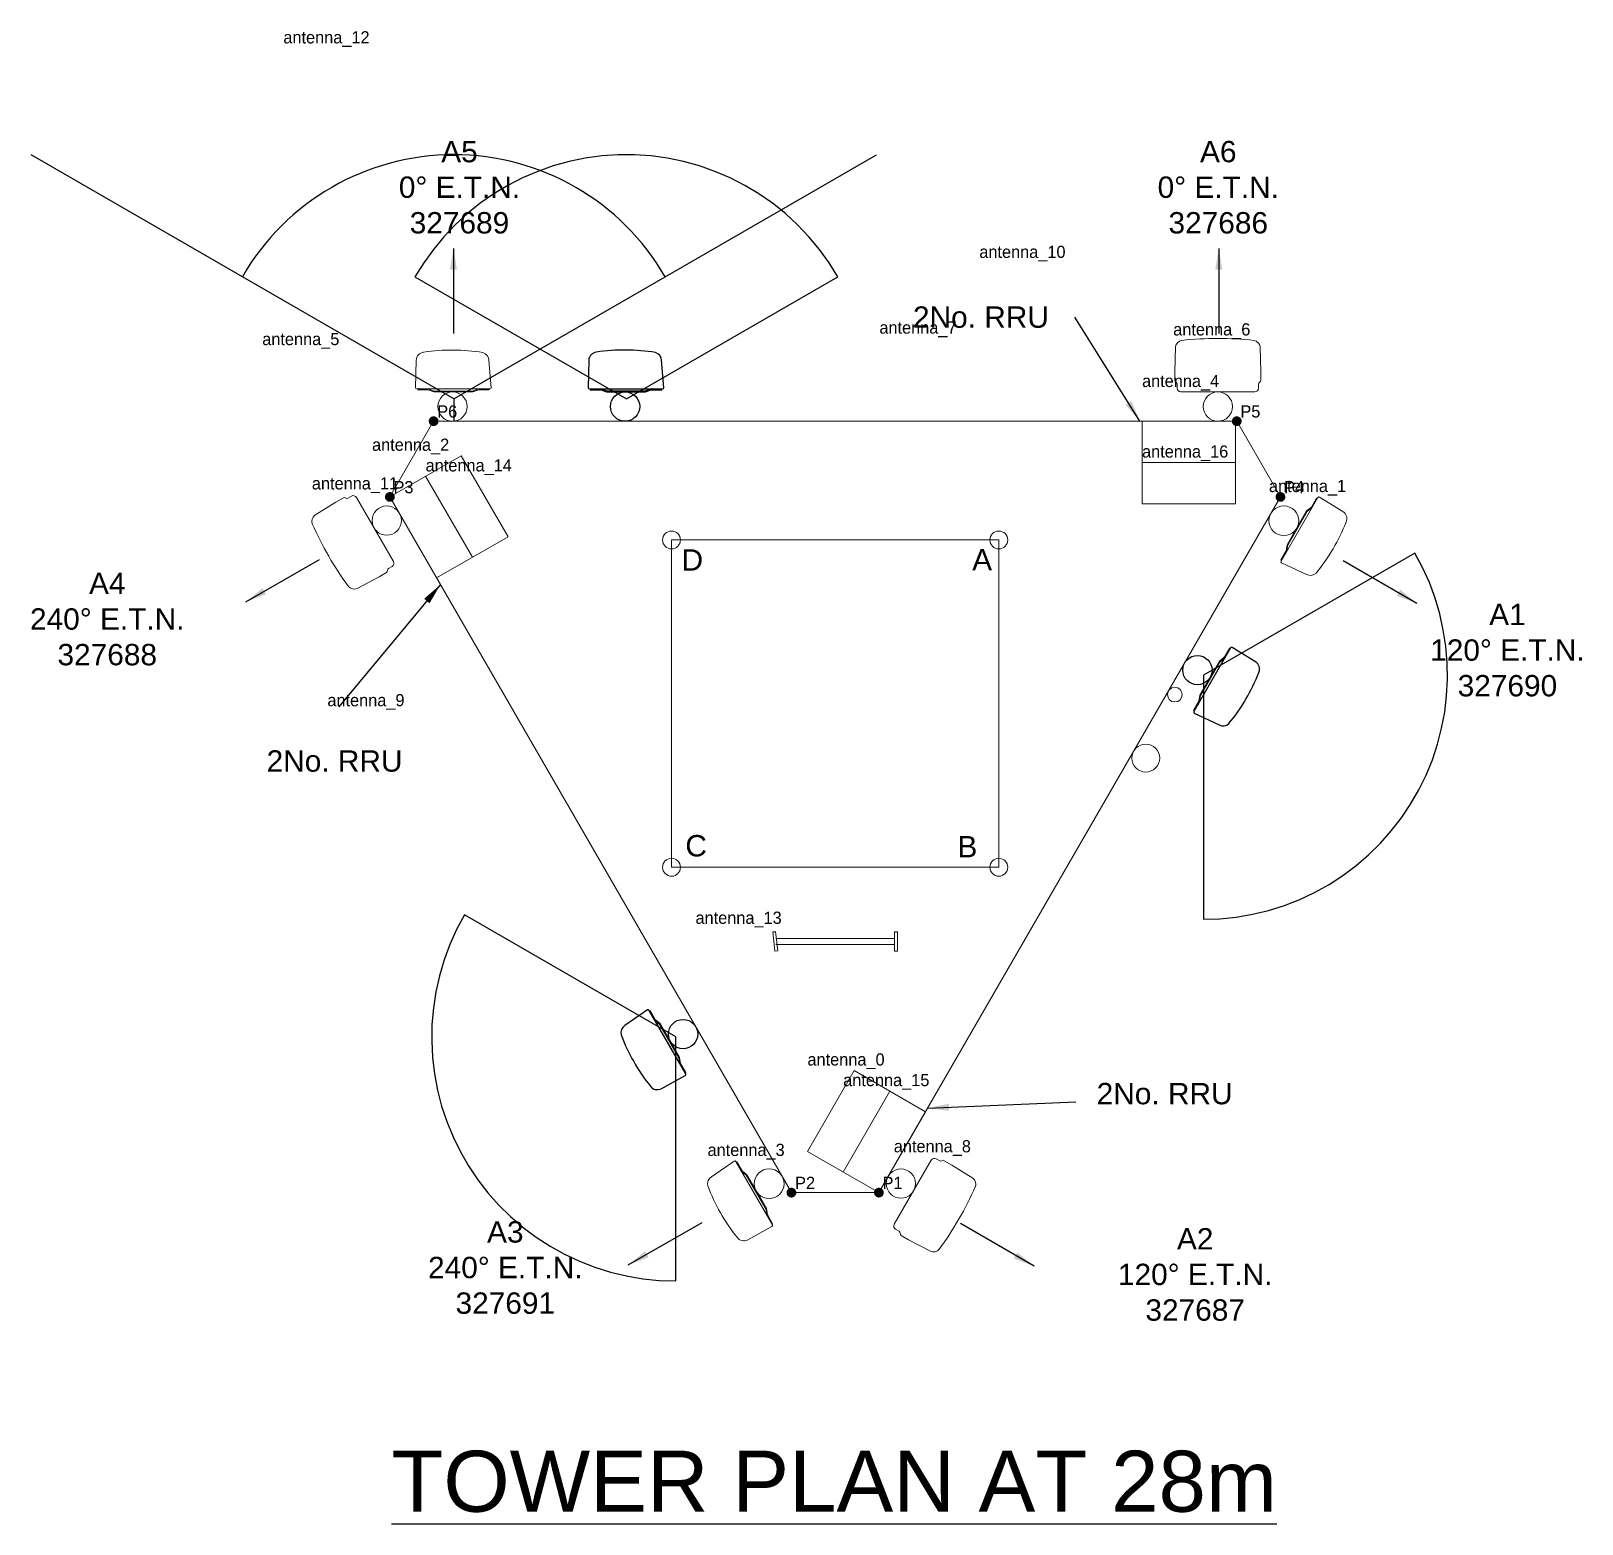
# Model space of a CAD drawing. Header units: millimetres. Extents: x 278430 to 284784, y 5916 to 12032.
import ezdxf

# ---------------------------------------------------------------- set-up
doc = ezdxf.new("R2010")
doc.units = ezdxf.units.MM
doc.header["$LTSCALE"] = 30
for name, color, linetype in [('ACAD ENTITIES HIDDEN', 7, 'Continuous'), ('ANTENNA_LABELS', 2, 'Continuous'), ('ANTENNA_RADIATION', 1, 'Continuous'), ('PROPOSED_EXTRA_ANTENNA', 4, 'Continuous'), ('PROPOSED_RADIATION', 3, 'Continuous'), ('RADIATION_NORMAL', 4, 'Continuous'), ('VERTEX_LABELS', 7, 'Continuous')]:
    doc.layers.add(name, color=color, linetype=linetype)
for name, color, linetype, lineweight in [('ANTENNAS DISHES', 7, 'Continuous', 5), ('STEELWORK', 7, 'Continuous', 13), ('TOWER MAST', 7, 'Continuous', 18)]:
    doc.layers.add(name, color=color, linetype=linetype, lineweight=lineweight)
doc.styles.add('textstyle3', font='arial.ttf')
doc.dimstyles.new('QCADDimStyle', dxfattribs={"dimtxt": 1.75, "dimasz": 1.75, "dimexe": 1.75, "dimexo": 1.75, "dimgap": 0.75, "dimtad": 1, "dimzin": 12, "dimtxsty": 'Standard', "dimcen": 2.5, "dimclrt": 256, "dimazin": 3, "dimtfac": 1, "dimtmove": 2, "dimatfit": 3})

msp = doc.modelspace()

# ---------------------------------------------------------------- linework, layer by layer
at = {"layer": 'ANTENNA_RADIATION'}
for q in [(278429.6, 11525), (281893.7, 11525)]:
    msp.add_line((280161.7, 10525), q, dxfattribs=at)
msp.add_arc((280161.7, 10525), 1000, 30, 150, dxfattribs=at)
at = {"layer": 'ANTENNAS DISHES', "color": 6}
for p, q in [((280007.6, 10682.9), (280005.1, 10570.3)), ((280315.1, 10570.3), (280305.8, 10682.9)), ((280010.1, 10565.3), (280310.1, 10565.3)), ((280013.9, 10565.3), (280013.9, 10562.3)), ((280013.9, 10562.3), (280056.7, 10562.3)), ((280056.7, 10562.3), (280080.4, 10553.3)), ((280080.4, 10553.3), (280240.4, 10553.3)), ((280240.4, 10553.3), (280264, 10562.3)), ((280264, 10562.3), (280306.9, 10562.3)), ((280306.9, 10562.3), (280306.9, 10565.3)), ((279709.4, 10119), (279679, 10101.8)), ((279742.6, 10126.6), (279728.3, 10118.3)), ((279914.4, 9859.1), (279763.1, 10121.1)), ((279679, 10101.8), (279592.7, 10047.8)), ((279765.6, 9748.3), (279855.5, 9796)), ((279855.5, 9796), (279885.7, 9813.7)), ((279894.5, 9830.4), (279908.9, 9838.7))]:
    msp.add_line(p, q, dxfattribs=at)
at = {"layer": 'ANTENNAS DISHES', "color": 1}
for p, q in [((283119.5, 10737.6), (283115.8, 10635.9)), ((283468.9, 10635.9), (283465.3, 10737.6)), ((283115.8, 10635.9), (283116.1, 10600.9)), ((283468.6, 10600.9), (283468.9, 10635.9)), ((283126.1, 10584.9), (283126.1, 10568.3)), ((283141.1, 10553.3), (283443.6, 10553.3)), ((283458.6, 10568.3), (283458.6, 10584.9)), ((281903.6, 7273.3), (281610.9, 7442.3))]:
    msp.add_line(p, q, dxfattribs=at)
at = {"layer": 'ANTENNAS DISHES', "color": 2}
for p, q in [((283701.5, 10120.5), (283551.5, 9860.7)), ((283697, 10118.7), (283675.6, 10081.5)), ((283699.6, 10117.2), (283697, 10118.7)), ((283804.6, 10063.8), (283708.3, 10122.3)), ((283655.9, 10065.6), (283575.9, 9927)), ((283675.6, 10081.5), (283655.9, 10065.6)), ((283575.9, 9927), (283571.9, 9902.1)), ((283571.9, 9902.1), (283550.5, 9864.9)), ((283550.5, 9864.9), (283553.1, 9863.4)), ((283553.3, 9853.8), (283655.4, 9805.6))]:
    msp.add_line(p, q, dxfattribs=at)
at = {"layer": 'ANTENNAS DISHES', "color": 4}
for p, q in [((281310.6, 7402.8), (281217.7, 7338.5)), ((281467.4, 7141.2), (281317.4, 7401)), ((281321.6, 7399.7), (281319, 7398.2)), ((281343, 7362.6), (281321.6, 7399.7)), ((281362.6, 7346.6), (281343, 7362.6)), ((281442.6, 7208.1), (281362.6, 7346.6)), ((281446.6, 7183.1), (281442.6, 7208.1)), ((281468.1, 7146), (281446.6, 7183.1)), ((281366.7, 7080.3), (281465.5, 7134.4)), ((281465.5, 7144.5), (281468.1, 7146))]:
    msp.add_line(p, q, dxfattribs=at)
at = {"layer": 'ANTENNAS DISHES', "color": 3}
for p, q in [((282117.8, 7405.8), (281966.6, 7143.8)), ((282152.7, 7403), (282138.3, 7411.3)), ((282202, 7386.4), (282171.5, 7403.7)), ((282288.2, 7332.4), (282202, 7386.4)), ((281972.1, 7123.3), (281986.4, 7115.1)), ((281995.3, 7098.4), (282025.4, 7080.6)), ((282025.4, 7080.6), (282115.3, 7033))]:
    msp.add_line(p, q, dxfattribs=at)
at = {"layer": 'ANTENNAS DISHES', "color": 6}
msp.add_lwpolyline([(280263.4, 10565.3), (280239.8, 10556.3), (280080.9, 10556.3), (280057.3, 10565.3)], dxfattribs=at)
at = {"layer": 'ANTENNAS DISHES', "color": 5}
for points in [[(283364.8, 10433.4), (283364.8, 10095.4), (282981.8, 10095.4), (282981.8, 10433.4)], [(282981.8, 10433.4), (283364.8, 10433.4)], [(283364.8, 10264.4), (282981.8, 10264.4)]]:
    msp.add_lwpolyline(points, dxfattribs=at)
at = {"layer": 'ANTENNAS DISHES', "color": 3}
for points in [[(280384.2, 9960.4), (280091.5, 9791.4), (279900, 10123.1), (280192.7, 10292.1)], [(280192.7, 10292.1), (280384.2, 9960.4)], [(280237.9, 9875.9), (280046.4, 10207.6)]]:
    msp.add_lwpolyline(points, dxfattribs=at)
at = {"layer": 'ANTENNAS DISHES', "color": 2}
msp.add_lwpolyline([(283574.8, 9901), (283578.8, 9926), (283658.3, 10063.6), (283677.9, 10079.6)], dxfattribs=at)
at = {"layer": 'ANTENNAS DISHES', "color": 1}
for points in [[(281610.9, 7442.3), (281802.4, 7774), (282095.1, 7605)], [(282095.1, 7605), (281903.6, 7273.3)]]:
    msp.add_lwpolyline(points, dxfattribs=at)
at = {"layer": 'ANTENNAS DISHES', "color": 4}
for points in [[(281948.8, 7689.5), (281757.3, 7357.8)], [(281340.7, 7360.6), (281360.3, 7344.7), (281439.7, 7207), (281443.8, 7182.1)]]:
    msp.add_lwpolyline(points, dxfattribs=at)
at = {"layer": 'ANTENNAS DISHES', "color": 6}
msp.add_circle((280156.6, 10493.4), 60, dxfattribs=at)
at = {"layer": 'ANTENNAS DISHES', "color": 5}
msp.add_circle((283292.4, 10493.4), 60, dxfattribs=at)
at = {"layer": 'ANTENNAS DISHES', "color": 3}
msp.add_circle((279887, 10026.2), 60, dxfattribs=at)
at = {"layer": 'ANTENNAS DISHES', "color": 2}
msp.add_circle((283562.7, 10025.8), 60.9, dxfattribs=at)
at = {"layer": 'ANTENNAS DISHES', "color": 4}
msp.add_circle((281454, 7310), 60.9, dxfattribs=at)
at = {"layer": 'ANTENNAS DISHES', "color": 1}
msp.add_circle((281994, 7310.5), 60, dxfattribs=at)
for centre, radius, start, end in [((283149.8, 10734.1), 30.5, 99.99769, 173.46487), ((283435, 10734.1), 30.5, 6.53513, 80.00231), ((283124.5, 10600.5), 8.33, 177.50978, 246.50099), ((283117.8, 10585.2), 8.33, 357.50978, 66.50099), ((283141.1, 10568.3), 15, 180, 270), ((283443.6, 10568.3), 15, 270, 0), ((283467, 10585.2), 8.33, 113.49901, 182.49022), ((283460.3, 10600.5), 8.33, 293.49901, 2.49022), ((280850.3, 10574.2), 1386.8, 203.87676, 216.12324)]:
    msp.add_arc(centre, radius, start, end, dxfattribs=at)
at = {"layer": 'ANTENNAS DISHES', "color": 2}
for centre, radius, start, end in [((283292.4, 9385.3), 1386.8, 83.87676, 96.12324), ((283705.8, 10118), 5, 60, 150), ((283785.8, 10034.2), 35, 336.92745, 57.56335), ((283555.8, 9858.2), 5, 150, 240), ((283671.6, 9836.4), 34.8, 242.32646, 312.74383), ((281930.5, 7576.2), 778.2, 200.67583, 218.63643)]:
    msp.add_arc(centre, radius, start, end, dxfattribs=at)
at = {"layer": 'ANTENNAS DISHES', "color": 6}
for centre, radius, start, end in [((280042.6, 10681.5), 35, 96.92745, 177.56335), ((280155.3, 9946.8), 778.2, 80.67583, 98.63643), ((280271, 10681.5), 34.8, 2.32646, 72.74383), ((280010.1, 10570.3), 5, 180, 270), ((280310.1, 10570.3), 5, 270, 0), ((279713.9, 10112), 8.33, 53.49901, 122.49022), ((279723.8, 10125.4), 8.33, 233.49901, 302.49022), ((279750.1, 10113.6), 15, 30, 120), ((279610.8, 10023.3), 30.5, 126.53513, 200.00231), ((279901.4, 9851.6), 15, 300, 30), ((279881.8, 9821.1), 8.33, 297.50978, 6.50099), ((279898.4, 9823), 8.33, 117.50978, 186.50099), ((279753.5, 9776.2), 30.5, 219.99769, 293.46487)]:
    msp.add_arc(centre, radius, start, end, dxfattribs=at)
at = {"layer": 'ANTENNAS DISHES', "color": 5}
msp.add_arc((283093.2, 10304), 778.2, 320.67583, 338.63643, dxfattribs=at)
at = {"layer": 'ANTENNAS DISHES', "color": 4}
for centre, radius, start, end in [((281313.1, 7398.5), 5, 30, 120), ((281236.3, 7309.1), 34.8, 122.32646, 192.74383), ((281030.6, 7858.9), 1386.8, 323.87676, 336.12324), ((281463, 7138.7), 5, 300, 30), ((281350.5, 7111.3), 35, 216.92745, 297.56335)]:
    msp.add_arc(centre, radius, start, end, dxfattribs=at)
at = {"layer": 'ANTENNAS DISHES', "color": 3}
for centre, radius, start, end in [((282130.8, 7398.3), 15, 60, 150), ((282157.1, 7410.1), 8.33, 237.50978, 306.50099), ((282167, 7396.7), 8.33, 57.50978, 126.50099), ((282270.1, 7308), 30.5, 339.99769, 53.46487), ((281979.6, 7136.3), 15, 150, 240), ((281982.6, 7107.7), 8.33, 353.49901, 62.49022), ((281999.1, 7105.8), 8.33, 173.49901, 242.49022), ((282127.5, 7060.9), 30.5, 246.53513, 320.00231)]:
    msp.add_arc(centre, radius, start, end, dxfattribs=at)
at = {"layer": 'PROPOSED_EXTRA_ANTENNA', "color": 6}
for p, q in [((280714.9, 10682.9), (280712.3, 10570.3)), ((281022.3, 10570.3), (281013.1, 10682.9)), ((280717.3, 10565.3), (281017.3, 10565.3)), ((280721.1, 10565.3), (280721.1, 10562.3)), ((280721.1, 10562.3), (280764, 10562.3)), ((280764, 10562.3), (280787.6, 10553.3)), ((280787.6, 10553.3), (280947.6, 10553.3)), ((280947.6, 10553.3), (280971.2, 10562.3)), ((280971.2, 10562.3), (281014.1, 10562.3)), ((281014.1, 10562.3), (281014.1, 10565.3)), ((283344.2, 9504.5), (283194.2, 9244.7)), ((283339.7, 9502.7), (283318.2, 9465.5)), ((283342.3, 9501.2), (283339.7, 9502.7)), ((283447.2, 9447.8), (283351, 9506.3)), ((283298.6, 9449.6), (283218.6, 9311)), ((283318.2, 9465.5), (283298.6, 9449.6)), ((283214.6, 9286.1), (283193.2, 9248.9)), ((283218.6, 9311), (283214.6, 9286.1)), ((283193.2, 9248.9), (283195.8, 9247.4)), ((283196, 9237.8), (283298.1, 9189.6)), ((280955.2, 8021.6), (280862.3, 7957.3)), ((281112, 7760), (280962, 8019.8)), ((280966.2, 8018.5), (280963.6, 8017)), ((280987.6, 7981.4), (280966.2, 8018.5)), ((281007.2, 7965.4), (280987.6, 7981.4)), ((281087.2, 7826.9), (281007.2, 7965.4)), ((281091.3, 7801.9), (281087.2, 7826.9)), ((281011.3, 7699.1), (281110.2, 7753.1)), ((281112.7, 7764.8), (281091.3, 7801.9)), ((281110.1, 7763.3), (281112.7, 7764.8))]:
    msp.add_line(p, q, dxfattribs=at)
for points in [[(280970.7, 10565.3), (280947, 10556.3), (280788.2, 10556.3), (280764.5, 10565.3)], [(283217.5, 9285), (283221.5, 9310), (283300.9, 9447.6), (283320.5, 9463.6)], [(280985.3, 7979.4), (281004.9, 7963.4), (281084.4, 7825.8), (281088.4, 7800.9)]]:
    msp.add_lwpolyline(points, dxfattribs=at)
for centre in [(280863.8, 10493.4), (283208.6, 9413.6), (281101.1, 7922.8)]:
    msp.add_circle(centre, 60, dxfattribs=at)
for centre, radius, start, end in [((280749.8, 10681.5), 35, 96.92745, 177.56335), ((280862.5, 9946.8), 778.2, 80.67583, 98.63643), ((280978.2, 10681.5), 34.8, 2.32646, 72.74383), ((280717.3, 10570.3), 5, 180, 270), ((281017.3, 10570.3), 5, 270, 0), ((283348.5, 9502), 5, 60, 150), ((283428.4, 9418.2), 35, 336.92745, 57.56335), ((282735.9, 9688), 778.2, 320.67583, 338.63643), ((283198.5, 9242.2), 5, 150, 240), ((283314.3, 9220.4), 34.8, 242.32646, 312.74383), ((280957.7, 8017.3), 5, 30, 120), ((280880.9, 7927.9), 34.8, 122.32646, 192.74383), ((281575.1, 8195), 778.2, 200.67583, 218.63643), ((281107.7, 7757.5), 5, 300, 30), ((280995.2, 7730.1), 35, 216.92745, 297.56335)]:
    msp.add_arc(centre, radius, start, end, dxfattribs=at)
at = {"layer": 'PROPOSED_RADIATION', "color": 3}
for points in [[(280868.9, 10525), (281734.9, 11025), (281699.2, 11082.3), (281659.7, 11137.1), (281616.6, 11189.1), (281570, 11238.1), (281520.3, 11283.8), (281467.6, 11326), (281412.1, 11364.6), (281354.2, 11399.4), (281294.1, 11430.1), (281232, 11456.8), (281168.3, 11479.2), (281103.2, 11497.2), (281037, 11510.8), (280970.1, 11519.9), (280902.7, 11524.5), (280835.1, 11524.5), (280767.8, 11519.9), (280700.8, 11510.8), (280634.7, 11497.2), (280569.6, 11479.2), (280505.8, 11456.8), (280443.8, 11430.1), (280383.6, 11399.4), (280325.7, 11364.6), (280270.3, 11326), (280217.5, 11283.8), (280167.8, 11238.1), (280121.3, 11189.1), (280078.1, 11137.1), (280038.6, 11082.3), (280002.9, 11025)], [(283233.4, 9393.3), (283233.4, 8393.3), (283300.9, 8395.6), (283368.1, 8402.4), (283434.7, 8413.8), (283500.4, 8429.6), (283564.9, 8449.8), (283627.8, 8474.4), (283688.9, 8503.1), (283748, 8535.9), (283804.7, 8572.5), (283858.8, 8613), (283910.1, 8657), (283958.2, 8704.3), (284003.1, 8754.8), (284044.4, 8808.3), (284082.1, 8864.3), (284115.9, 8922.8), (284145.6, 8983.5), (284171.2, 9046), (284192.5, 9110.1), (284209.4, 9175.5), (284221.9, 9241.9), (284229.9, 9309), (284233.3, 9376.4), (284232.2, 9444), (284226.5, 9511.3), (284216.2, 9578), (284201.5, 9644), (284182.4, 9708.7), (284158.9, 9772.1), (284131.2, 9833.7), (284099.5, 9893.3)], [(281071.1, 7911.4), (280205.1, 8411.4), (280173.3, 8351.8), (280145.6, 8290.2), (280122.1, 8226.9), (280103, 8162.1), (280088.3, 8096.2), (280078.1, 8029.4), (280072.4, 7962.1), (280071.2, 7894.5), (280074.7, 7827.1), (280082.6, 7760), (280095.1, 7693.6), (280112, 7628.2), (280133.3, 7564.1), (280158.9, 7501.6), (280188.7, 7441), (280222.4, 7382.5), (280260.1, 7326.4), (280301.4, 7273), (280346.3, 7222.5), (280394.5, 7175.1), (280445.7, 7131.1), (280499.8, 7090.7), (280556.5, 7054), (280615.6, 7021.2), (280676.7, 6992.5), (280739.7, 6968), (280804.1, 6947.7), (280869.8, 6931.9), (280936.4, 6920.6), (281003.6, 6913.7), (281071.1, 6911.4)]]:
    msp.add_lwpolyline(points, close=True, dxfattribs=at)
at = {"layer": 'RADIATION_NORMAL'}
msp.add_line((280161.7, 10525), (280161.7, 10433.4), dxfattribs=at)
at = {"layer": 'STEELWORK'}
for p, q in [((280079.2, 10433.4), (279900, 10123.1)), ((283369.8, 10433.4), (280079.2, 10433.4)), ((283369.8, 10433.4), (283548.9, 10123.1)), ((279900, 10123.1), (281545.3, 7273.3)), ((281903.6, 7273.3), (283548.9, 10123.1)), ((281545.3, 7273.3), (281903.6, 7273.3))]:
    msp.add_line(p, q, dxfattribs=at)
for centre, radius in [((283116.2, 9313.6), 30.1), ((282997.2, 9053.2), 57.1)]:
    msp.add_circle(centre, radius, dxfattribs=at)
at = {"layer": 'TOWER MAST'}
for p, q in [((281054.1, 9946.9), (281054.1, 8606.2)), ((281054.1, 9946.9), (282394.8, 9946.9)), ((282394.8, 8606.2), (282394.8, 9946.9)), ((281054.1, 8606.2), (282394.8, 8606.2)), ((281476.8, 8262.4), (281468.5, 8341.2)), ((281480.7, 8341.2), (281468.5, 8341.2)), ((281488.9, 8263.7), (281480.6, 8342.4)), ((281980.4, 8341.2), (281968.2, 8341.2)), ((281968.2, 8261.9), (281968.2, 8341.2)), ((281980.4, 8261.9), (281980.4, 8341.2)), ((281488.9, 8263.7), (281476.8, 8262.4)), ((281968.2, 8313.7), (281480.7, 8313.7)), ((281968.2, 8289.4), (281480.7, 8289.4)), ((281980.4, 8261.9), (281968.2, 8261.9))]:
    msp.add_line(p, q, dxfattribs=at)
for centre in [(281054.1, 9946.9), (282394.8, 9946.9), (281054.1, 8606.2), (282394.8, 8606.2)]:
    msp.add_circle(centre, 36.6, dxfattribs=at)
at = {"layer": 'VERTEX_LABELS', "true_color": 0xff9519, "const_width": 20}
msp.add_lwpolyline([(280069.2, 10433.4, 1), (280089.2, 10433.4, 1)], format="xyb", close=True, dxfattribs=at)
at = {"layer": 'VERTEX_LABELS', "true_color": 0x19ffd8, "const_width": 20}
msp.add_lwpolyline([(283359.8, 10433.4, 1), (283379.8, 10433.4, 1)], format="xyb", close=True, dxfattribs=at)
at = {"layer": 'VERTEX_LABELS', "true_color": 0x9fff19, "const_width": 20}
msp.add_lwpolyline([(279890, 10123.1, 1), (279910, 10123.1, 1)], format="xyb", close=True, dxfattribs=at)
at = {"layer": 'VERTEX_LABELS', "true_color": 0xff19e2, "const_width": 20}
msp.add_lwpolyline([(283538.9, 10123.1, 1), (283558.9, 10123.1, 1)], format="xyb", close=True, dxfattribs=at)
at = {"layer": 'VERTEX_LABELS', "true_color": 0x195cff, "const_width": 20}
msp.add_lwpolyline([(281535.3, 7273.3, 1), (281555.3, 7273.3, 1)], format="xyb", close=True, dxfattribs=at)
at = {"layer": 'VERTEX_LABELS', "true_color": 0xff1919, "const_width": 20}
msp.add_lwpolyline([(281893.6, 7273.3, 1), (281913.6, 7273.3, 1)], format="xyb", close=True, dxfattribs=at)

# ---------------------------------------------------------------- texts
at = {"layer": 'ACAD ENTITIES HIDDEN', "char_height": 87.5, "width": 623.402, "attachment_point": 5, "style": 'textstyle3'}
for s, insert in [('A5\\P0{\\fArial|b0|i0|c238|p34;%%D E.T.N.\\P}327689', (280185.2, 11391.4)), ('A6\\P0{\\fArial|b0|i0|c238|p34;%%D E.T.N.\\P}327686', (283294.1, 11391.4)), ('2No. RRU', (282321.7, 10859.2)), ('A4\\P240{\\fArial|b0|i0|c238|p34;%%D E.T.N.\\P}327688', (278742, 9622.5)), ('A1\\P120{\\fArial|b0|i0|c238|p34;%%D E.T.N.\\P}327690', (284478.9, 9495.2)), ('2No. RRU', (279673.3, 9040.9)), ('2No. RRU', (283074.3, 7678.4)), ('A3\\P240{\\fArial|b0|i0|c238|p34;%%D E.T.N.\\P}327691', (280372.9, 6966)), ('A2\\P120{\\fArial|b0|i0|c238|p34;%%D E.T.N.\\P}327687', (283199.5, 6937.7))]:
    msp.add_mtext(s, dxfattribs=dict(at, insert=insert))
at = {"layer": 'ACAD ENTITIES HIDDEN', "style": 'textstyle3'}
for s, insert, char_height, attachment_point in [('D', (281139.2, 9865.1), 87.5, 5), ('A', (282326.6, 9866.1), 87.5, 5), ('C', (281154.7, 8693.7), 87.5, 5), ('B', (282266.2, 8690.7), 87.5, 5), ('{\\LTOWER PLAN AT 28m}', (281720.2, 6216.1), 250, 2)]:
    msp.add_mtext(s, dxfattribs=dict(at, insert=insert, char_height=char_height, attachment_point=attachment_point))
at = {"layer": 'ANTENNA_LABELS', "color": 1}
for s, p in [('antenna_12', (279463.5, 11980.9)), ('antenna_6', (283109.5, 10784.6)), ('antenna_0', (281610.9, 7794))]:
    msp.add_text(s, height=50, dxfattribs=at).set_placement(p)
at = {"layer": 'ANTENNA_LABELS', "color": 5}
for s, p in [('antenna_10', (282315, 11102.2)), ('antenna_4', (282981.8, 10573.3)), ('antenna_16', (282981.8, 10284.4))]:
    msp.add_text(s, height=50, dxfattribs=at).set_placement(p)
at = {"layer": 'ANTENNA_LABELS', "color": 2}
for s, p in [('antenna_7', (281905.6, 10792)), ('antenna_1', (283501.8, 10143)), ('antenna_13', (281152.2, 8374.4))]:
    msp.add_text(s, height=50, dxfattribs=at).set_placement(p)
at = {"layer": 'ANTENNA_LABELS', "color": 6}
for s, p in [('antenna_5', (279377, 10745)), ('antenna_11', (279580.4, 10153.7))]:
    msp.add_text(s, height=50, dxfattribs=at).set_placement(p)
at = {"layer": 'ANTENNA_LABELS', "color": 3}
for s, p in [('antenna_2', (279827, 10312.1)), ('antenna_14', (280046.4, 10227.6)), ('antenna_8', (281964.6, 7438.4))]:
    msp.add_text(s, height=50, dxfattribs=at).set_placement(p)
at = {"layer": 'ANTENNA_LABELS', "color": 4}
for s, p in [('antenna_9', (279643.9, 9265.6)), ('antenna_15', (281757.3, 7709.5)), ('antenna_3', (281201.5, 7423.5))]:
    msp.add_text(s, height=50, dxfattribs=at).set_placement(p)
at = {"layer": 'VERTEX_LABELS', "true_color": 0xff9519}
msp.add_text('P6', height=50, dxfattribs=at).set_placement((280094.2, 10448.4))
at = {"layer": 'VERTEX_LABELS', "true_color": 0x19ffd8}
msp.add_text('P5', height=50, dxfattribs=at).set_placement((283384.8, 10448.4))
at = {"layer": 'VERTEX_LABELS', "true_color": 0x9fff19}
msp.add_text('P3', height=50, dxfattribs=at).set_placement((279915, 10138.1))
at = {"layer": 'VERTEX_LABELS', "true_color": 0xff19e2}
msp.add_text('P4', height=50, dxfattribs=at).set_placement((283563.9, 10138.1))
at = {"layer": 'VERTEX_LABELS', "true_color": 0x195cff}
msp.add_text('P2', height=50, dxfattribs=at).set_placement((281560.3, 7288.3))
at = {"layer": 'VERTEX_LABELS', "true_color": 0xff1919}
msp.add_text('P1', height=50, dxfattribs=at).set_placement((281918.6, 7288.3))

# ---------------------------------------------------------------- leaders
at = {"layer": 'ACAD ENTITIES HIDDEN'}
for points in [[(280160.4, 11141.4), (280160.4, 10792.7)], [(283296.2, 11141.4), (283296.2, 10792.7)], [(282973, 10433.4), (282706.7, 10859.2)], [(279309.9, 9693.2), (279611.9, 9867.5)], [(284108.1, 9687.3), (283806.1, 9861.6)], [(280107.3, 9764.1), (279691.2, 9262.9)], [(282103.5, 7619.4), (282710.4, 7645)], [(280876.9, 6977), (281178.9, 7151.3)], [(282539.4, 6972.1), (282237.5, 7146.4)]]:
    msp.add_leader(points, dimstyle='QCADDimStyle', override={"dimscale": 49.999996, "dimtxt": 0.18, "dimexe": 0.18, "dimexo": 0.0625, "dimgap": 0.09, "dimtad": 0, "dimtih": 1, "dimdec": 4, "dimzin": 0, "dimclrt": 0, "dimadec": 0, "dimazin": 0, "dimtmove": 0}, dxfattribs=at)

doc.saveas('drawing.dxf')
